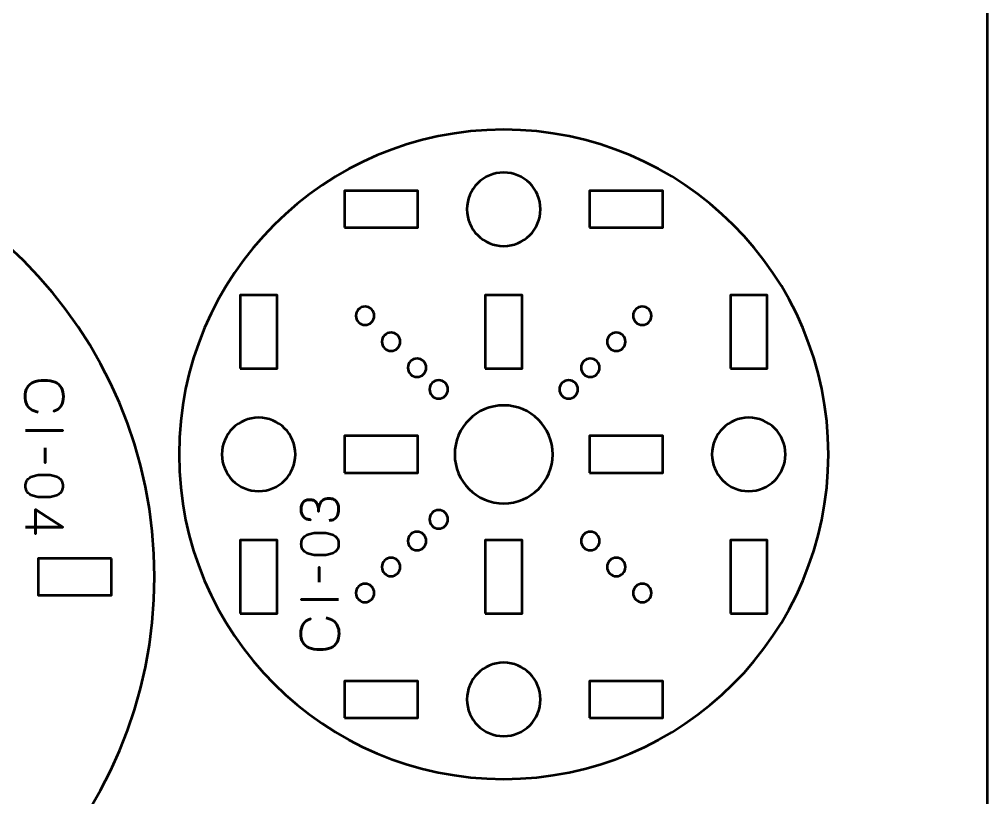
# Model space of a CAD drawing. Header units: centimetres. Extents: x -21 to 0, y -29.7 to 0.
# Drawn here: x -7.9 to 0, y -21.2 to -14.85 of the extents above; entities that cross this region are included whole.
import ezdxf

# ---------------------------------------------------------------- set-up
doc = ezdxf.new("R2010")
doc.units = ezdxf.units.CM
doc.header["$MEASUREMENT"] = 0
doc.layers.add('Layer 1', color=7, linetype='Continuous')

msp = doc.modelspace()

# ---------------------------------------------------------------- linework, layer by layer
at = {"layer": 'Layer 1', "color": 22, "lineweight": 53}
msp.add_open_spline([(-21.00003, -29.19995), (-21.00003, -29.19995), (-21.00003, -0.49992), (-21.00003, -0.49992), (-21.00003, -0.49992), (-21.00003, -0.22295), (-20.77694, 0.00004), (-20.49994, 0.00004), (-20.49994, 0.00004), (-20.49994, 0.00004), (-0.50008, 0.00004), (-0.50008, 0.00004), (-0.50008, 0.00004), (-0.22294, 0.00004), (0.00002, -0.22295), (0.00002, -0.49992), (0.00002, -0.49992), (0.00002, -0.49992), (0.00002, -29.19995), (0.00002, -29.19995), (0.00002, -29.19995), (0.00002, -29.47695), (-0.22294, -29.70004), (-0.50008, -29.70004), (-0.50008, -29.70004), (-0.50008, -29.70004), (-20.49994, -29.70004), (-20.49994, -29.70004), (-20.49994, -29.70004), (-20.77694, -29.70004), (-21.00003, -29.47695), (-21.00003, -29.19995)], degree=3, knots=[0, 0, 0, 0, 0.125, 0.125, 0.125, 0.125, 0.25, 0.25, 0.25, 0.25, 0.375, 0.375, 0.375, 0.375, 0.5, 0.5, 0.5, 0.5, 0.625, 0.625, 0.625, 0.625, 0.75, 0.75, 0.75, 0.75, 0.875, 0.875, 0.875, 0.875, 1, 1, 1, 1], dxfattribs=at)
at = {"layer": 'Layer 1', "color": 2, "lineweight": 53}
for points in [[(-6.79998, -19.40002), (-6.79998, -21.41549), (-8.43448, -23.04999), (-10.45, -23.04999), (-10.45, -23.04999), (-12.46547, -23.04999), (-14.09998, -21.41549), (-14.09998, -19.40002), (-14.09998, -19.40002), (-14.09998, -17.3845), (-12.46547, -15.74999), (-10.45, -15.74999), (-10.45, -15.74999), (-8.43448, -15.74999), (-6.79998, -17.3845), (-6.79998, -19.40002)], [(-6.59998, -18.39997), (-6.59998, -16.93668), (-5.41329, -15.74999), (-3.94996, -15.74999), (-3.94996, -15.74999), (-2.48668, -15.74999), (-1.29998, -16.93668), (-1.29998, -18.39997), (-1.29998, -18.39997), (-1.29998, -19.86329), (-2.48668, -21.04999), (-3.94996, -21.04999), (-3.94996, -21.04999), (-5.41329, -21.04999), (-6.59998, -19.86329), (-6.59998, -18.39997)]]:
    msp.add_open_spline(points, degree=3, knots=[0, 0, 0, 0, 0.25, 0.25, 0.25, 0.25, 0.5, 0.5, 0.5, 0.5, 0.75, 0.75, 0.75, 0.75, 1, 1, 1, 1], dxfattribs=at)
at = {"layer": 'Layer 1', "lineweight": 53}
for points in [[(-3.95004, -16.09999), (-3.78439, -16.09999), (-3.65005, -16.23423), (-3.65005, -16.4), (-3.65005, -16.4), (-3.65005, -16.56566), (-3.78439, -16.7), (-3.95004, -16.7), (-3.95004, -16.7), (-4.11567, -16.7), (-4.25005, -16.56566), (-4.25005, -16.4), (-4.25005, -16.4), (-4.25005, -16.23423), (-4.11567, -16.09999), (-3.95004, -16.09999)], [(-5.25007, -16.54993), (-5.25007, -16.54993), (-5.25007, -16.24992), (-5.25007, -16.24992), (-5.25007, -16.24992), (-5.25007, -16.24992), (-4.65006, -16.24992), (-4.65006, -16.24992), (-4.65006, -16.24992), (-4.65006, -16.24992), (-4.65006, -16.54993), (-4.65006, -16.54993), (-4.65006, -16.54993), (-4.65006, -16.54993), (-5.25007, -16.54993), (-5.25007, -16.54993)], [(-3.25, -16.54993), (-3.25, -16.54993), (-3.25, -16.24992), (-3.25, -16.24992), (-3.25, -16.24992), (-3.25, -16.24992), (-2.65, -16.24992), (-2.65, -16.24992), (-2.65, -16.24992), (-2.65, -16.24992), (-2.65, -16.54993), (-2.65, -16.54993), (-2.65, -16.54993), (-2.65, -16.54993), (-3.25, -16.54993), (-3.25, -16.54993)], [(-6.10005, -17.69991), (-6.10005, -17.69991), (-6.10005, -17.09991), (-6.10005, -17.09991), (-6.10005, -17.09991), (-6.10005, -17.09991), (-5.80005, -17.09991), (-5.80005, -17.09991), (-5.80005, -17.09991), (-5.80005, -17.09991), (-5.80005, -17.69991), (-5.80005, -17.69991), (-5.80005, -17.69991), (-5.80005, -17.69991), (-6.10005, -17.69991), (-6.10005, -17.69991)], [(-4.10012, -17.69991), (-4.10012, -17.69991), (-4.10012, -17.09991), (-4.10012, -17.09991), (-4.10012, -17.09991), (-4.10012, -17.09991), (-3.80012, -17.09991), (-3.80012, -17.09991), (-3.80012, -17.09991), (-3.80012, -17.09991), (-3.80012, -17.69991), (-3.80012, -17.69991), (-3.80012, -17.69991), (-3.80012, -17.69991), (-4.10012, -17.69991), (-4.10012, -17.69991)], [(-2.10002, -17.69991), (-2.10002, -17.69991), (-2.10002, -17.09991), (-2.10002, -17.09991), (-2.10002, -17.09991), (-2.10002, -17.09991), (-1.80001, -17.09991), (-1.80001, -17.09991), (-1.80001, -17.09991), (-1.80001, -17.09991), (-1.80001, -17.69991), (-1.80001, -17.69991), (-1.80001, -17.69991), (-1.80001, -17.69991), (-2.10002, -17.69991), (-2.10002, -17.69991)], [(-3.95004, -17.99995), (-3.72916, -17.99995), (-3.55004, -18.17907), (-3.55004, -18.39995), (-3.55004, -18.39995), (-3.55004, -18.62079), (-3.72916, -18.79997), (-3.95004, -18.79997), (-3.95004, -18.79997), (-4.17088, -18.79997), (-4.35006, -18.62079), (-4.35006, -18.39995), (-4.35006, -18.39995), (-4.35006, -18.17907), (-4.17088, -17.99995), (-3.95004, -17.99995)], [(-5.94998, -18.09996), (-5.78435, -18.09996), (-5.64997, -18.2343), (-5.64997, -18.39995), (-5.64997, -18.39995), (-5.64997, -18.56558), (-5.78435, -18.69996), (-5.94998, -18.69996), (-5.94998, -18.69996), (-6.11575, -18.69996), (-6.24998, -18.56558), (-6.24998, -18.39995), (-6.24998, -18.39995), (-6.24998, -18.2343), (-6.11575, -18.09996), (-5.94998, -18.09996)], [(-1.95009, -18.09996), (-1.78432, -18.09996), (-1.65008, -18.2343), (-1.65008, -18.39995), (-1.65008, -18.39995), (-1.65008, -18.56558), (-1.78432, -18.69996), (-1.95009, -18.69996), (-1.95009, -18.69996), (-2.11575, -18.69996), (-2.25009, -18.56558), (-2.25009, -18.39995), (-2.25009, -18.39995), (-2.25009, -18.2343), (-2.11575, -18.09996), (-1.95009, -18.09996)], [(-5.25007, -18.55003), (-5.25007, -18.55003), (-5.25007, -18.25003), (-5.25007, -18.25003), (-5.25007, -18.25003), (-5.25007, -18.25003), (-4.65006, -18.25003), (-4.65006, -18.25003), (-4.65006, -18.25003), (-4.65006, -18.25003), (-4.65006, -18.55003), (-4.65006, -18.55003), (-4.65006, -18.55003), (-4.65006, -18.55003), (-5.25007, -18.55003), (-5.25007, -18.55003)], [(-3.25, -18.55003), (-3.25, -18.55003), (-3.25, -18.25003), (-3.25, -18.25003), (-3.25, -18.25003), (-3.25, -18.25003), (-2.65, -18.25003), (-2.65, -18.25003), (-2.65, -18.25003), (-2.65, -18.25003), (-2.65, -18.55003), (-2.65, -18.55003), (-2.65, -18.55003), (-2.65, -18.55003), (-3.25, -18.55003), (-3.25, -18.55003)], [(-6.10005, -19.69998), (-6.10005, -19.69998), (-6.10005, -19.09997), (-6.10005, -19.09997), (-6.10005, -19.09997), (-6.10005, -19.09997), (-5.80005, -19.09997), (-5.80005, -19.09997), (-5.80005, -19.09997), (-5.80005, -19.09997), (-5.80005, -19.69998), (-5.80005, -19.69998), (-5.80005, -19.69998), (-5.80005, -19.69998), (-6.10005, -19.69998), (-6.10005, -19.69998)], [(-4.10012, -19.69998), (-4.10012, -19.69998), (-4.10012, -19.09997), (-4.10012, -19.09997), (-4.10012, -19.09997), (-4.10012, -19.09997), (-3.80012, -19.09997), (-3.80012, -19.09997), (-3.80012, -19.09997), (-3.80012, -19.09997), (-3.80012, -19.69998), (-3.80012, -19.69998), (-3.80012, -19.69998), (-3.80012, -19.69998), (-4.10012, -19.69998), (-4.10012, -19.69998)], [(-2.10002, -19.69998), (-2.10002, -19.69998), (-2.10002, -19.09997), (-2.10002, -19.09997), (-2.10002, -19.09997), (-2.10002, -19.09997), (-1.80001, -19.09997), (-1.80001, -19.09997), (-1.80001, -19.09997), (-1.80001, -19.09997), (-1.80001, -19.69998), (-1.80001, -19.69998), (-1.80001, -19.69998), (-1.80001, -19.69998), (-2.10002, -19.69998), (-2.10002, -19.69998)], [(-7.14993, -19.24995), (-7.14993, -19.24995), (-7.14993, -19.54995), (-7.14993, -19.54995), (-7.14993, -19.54995), (-7.14993, -19.54995), (-7.74993, -19.54995), (-7.74993, -19.54995), (-7.74993, -19.54995), (-7.74993, -19.54995), (-7.74993, -19.24995), (-7.74993, -19.24995), (-7.74993, -19.24995), (-7.74993, -19.24995), (-7.14993, -19.24995), (-7.14993, -19.24995)], [(-3.95004, -20.09988), (-3.78439, -20.09988), (-3.65005, -20.23426), (-3.65005, -20.39989), (-3.65005, -20.39989), (-3.65005, -20.56566), (-3.78439, -20.69989), (-3.95004, -20.69989), (-3.95004, -20.69989), (-4.11567, -20.69989), (-4.25005, -20.56566), (-4.25005, -20.39989), (-4.25005, -20.39989), (-4.25005, -20.23426), (-4.11567, -20.09988), (-3.95004, -20.09988)], [(-5.25007, -20.54996), (-5.25007, -20.54996), (-5.25007, -20.24996), (-5.25007, -20.24996), (-5.25007, -20.24996), (-5.25007, -20.24996), (-4.65006, -20.24996), (-4.65006, -20.24996), (-4.65006, -20.24996), (-4.65006, -20.24996), (-4.65006, -20.54996), (-4.65006, -20.54996), (-4.65006, -20.54996), (-4.65006, -20.54996), (-5.25007, -20.54996), (-5.25007, -20.54996)], [(-3.25, -20.54996), (-3.25, -20.54996), (-3.25, -20.24996), (-3.25, -20.24996), (-3.25, -20.24996), (-3.25, -20.24996), (-2.65, -20.24996), (-2.65, -20.24996), (-2.65, -20.24996), (-2.65, -20.24996), (-2.65, -20.54996), (-2.65, -20.54996), (-2.65, -20.54996), (-2.65, -20.54996), (-3.25, -20.54996), (-3.25, -20.54996)]]:
    msp.add_open_spline(points, degree=3, knots=[0, 0, 0, 0, 0.25, 0.25, 0.25, 0.25, 0.5, 0.5, 0.5, 0.5, 0.75, 0.75, 0.75, 0.75, 1, 1, 1, 1], dxfattribs=at)
at = {"layer": 'Layer 1', "color": 250, "lineweight": 53}
for points in [[(-5.02834, -17.21556), (-4.99906, -17.24484), (-4.99906, -17.29234), (-5.02834, -17.32162), (-5.02834, -17.32162), (-5.05762, -17.3509), (-5.10513, -17.3509), (-5.13441, -17.32162), (-5.13441, -17.32162), (-5.16369, -17.29234), (-5.16369, -17.24484), (-5.13441, -17.21556), (-5.13441, -17.21556), (-5.10513, -17.18628), (-5.05762, -17.18628), (-5.02834, -17.21556)], [(-2.7656, -17.32162), (-2.79488, -17.3509), (-2.84239, -17.3509), (-2.87167, -17.32162), (-2.87167, -17.32162), (-2.90095, -17.29234), (-2.90095, -17.24484), (-2.87167, -17.21556), (-2.87167, -17.21556), (-2.84239, -17.18628), (-2.79488, -17.18628), (-2.7656, -17.21556), (-2.7656, -17.21556), (-2.73632, -17.24484), (-2.73632, -17.29234), (-2.7656, -17.32162)], [(-4.81621, -17.42769), (-4.78693, -17.45697), (-4.78693, -17.50447), (-4.81621, -17.53375), (-4.81621, -17.53375), (-4.84549, -17.56303), (-4.893, -17.56303), (-4.92228, -17.53375), (-4.92228, -17.53375), (-4.95156, -17.50447), (-4.95156, -17.45697), (-4.92228, -17.42769), (-4.92228, -17.42769), (-4.893, -17.39841), (-4.84549, -17.39841), (-4.81621, -17.42769)], [(-2.97773, -17.53375), (-3.00701, -17.56303), (-3.05452, -17.56303), (-3.0838, -17.53375), (-3.0838, -17.53375), (-3.11308, -17.50447), (-3.11308, -17.45697), (-3.0838, -17.42769), (-3.0838, -17.42769), (-3.05452, -17.39841), (-3.00701, -17.39841), (-2.97773, -17.42769), (-2.97773, -17.42769), (-2.94845, -17.45697), (-2.94845, -17.50447), (-2.97773, -17.53375)], [(-4.60408, -17.63982), (-4.5748, -17.6691), (-4.5748, -17.71661), (-4.60408, -17.74589), (-4.60408, -17.74589), (-4.63336, -17.77517), (-4.68086, -17.77517), (-4.71014, -17.74589), (-4.71014, -17.74589), (-4.73942, -17.71661), (-4.73942, -17.6691), (-4.71014, -17.63982), (-4.71014, -17.63982), (-4.68086, -17.61054), (-4.63336, -17.61054), (-4.60408, -17.63982)], [(-4.60408, -17.63982), (-4.5748, -17.6691), (-4.5748, -17.71661), (-4.60408, -17.74589), (-4.60408, -17.74589), (-4.63336, -17.77517), (-4.68086, -17.77517), (-4.71014, -17.74589), (-4.71014, -17.74589), (-4.73942, -17.71661), (-4.73942, -17.6691), (-4.71014, -17.63982), (-4.71014, -17.63982), (-4.68086, -17.61054), (-4.63336, -17.61054), (-4.60408, -17.63982)], [(-3.18986, -17.74589), (-3.21914, -17.77517), (-3.26665, -17.77517), (-3.29593, -17.74589), (-3.29593, -17.74589), (-3.32521, -17.71661), (-3.32521, -17.6691), (-3.29593, -17.63982), (-3.29593, -17.63982), (-3.26665, -17.61054), (-3.21914, -17.61054), (-3.18986, -17.63982), (-3.18986, -17.63982), (-3.16058, -17.6691), (-3.16058, -17.71661), (-3.18986, -17.74589)], [(-3.18986, -17.74589), (-3.21914, -17.77517), (-3.26665, -17.77517), (-3.29593, -17.74589), (-3.29593, -17.74589), (-3.32521, -17.71661), (-3.32521, -17.6691), (-3.29593, -17.63982), (-3.29593, -17.63982), (-3.26665, -17.61054), (-3.21914, -17.61054), (-3.18986, -17.63982), (-3.18986, -17.63982), (-3.16058, -17.6691), (-3.16058, -17.71661), (-3.18986, -17.74589)], [(-4.4273, -17.8166), (-4.39802, -17.84588), (-4.39802, -17.89338), (-4.4273, -17.92266), (-4.4273, -17.92266), (-4.45658, -17.95194), (-4.50409, -17.95194), (-4.53337, -17.92266), (-4.53337, -17.92266), (-4.56265, -17.89338), (-4.56265, -17.84588), (-4.53337, -17.8166), (-4.53337, -17.8166), (-4.50409, -17.78732), (-4.45658, -17.78732), (-4.4273, -17.8166)], [(-3.36664, -17.92266), (-3.39592, -17.95194), (-3.44343, -17.95194), (-3.47271, -17.92266), (-3.47271, -17.92266), (-3.50199, -17.89338), (-3.50199, -17.84588), (-3.47271, -17.8166), (-3.47271, -17.8166), (-3.44343, -17.78732), (-3.39592, -17.78732), (-3.36664, -17.8166), (-3.36664, -17.8166), (-3.33736, -17.84588), (-3.33736, -17.89338), (-3.36664, -17.92266)], [(-4.53337, -18.87726), (-4.50409, -18.84798), (-4.45658, -18.84798), (-4.4273, -18.87726), (-4.4273, -18.87726), (-4.39802, -18.90654), (-4.39802, -18.95404), (-4.4273, -18.98332), (-4.4273, -18.98332), (-4.45658, -19.0126), (-4.50409, -19.0126), (-4.53337, -18.98332), (-4.53337, -18.98332), (-4.56265, -18.95404), (-4.56265, -18.90654), (-4.53337, -18.87726)], [(-4.71014, -19.05403), (-4.68086, -19.02475), (-4.63336, -19.02475), (-4.60408, -19.05403), (-4.60408, -19.05403), (-4.5748, -19.08331), (-4.5748, -19.13082), (-4.60408, -19.1601), (-4.60408, -19.1601), (-4.63336, -19.18938), (-4.68086, -19.18938), (-4.71014, -19.1601), (-4.71014, -19.1601), (-4.73942, -19.13082), (-4.73942, -19.08331), (-4.71014, -19.05403)], [(-4.71014, -19.05403), (-4.68086, -19.02475), (-4.63336, -19.02475), (-4.60408, -19.05403), (-4.60408, -19.05403), (-4.5748, -19.08331), (-4.5748, -19.13082), (-4.60408, -19.1601), (-4.60408, -19.1601), (-4.63336, -19.18938), (-4.68086, -19.18938), (-4.71014, -19.1601), (-4.71014, -19.1601), (-4.73942, -19.13082), (-4.73942, -19.08331), (-4.71014, -19.05403)], [(-3.29593, -19.1601), (-3.32521, -19.13082), (-3.32521, -19.08331), (-3.29593, -19.05403), (-3.29593, -19.05403), (-3.26665, -19.02475), (-3.21914, -19.02475), (-3.18986, -19.05403), (-3.18986, -19.05403), (-3.16058, -19.08331), (-3.16058, -19.13082), (-3.18986, -19.1601), (-3.18986, -19.1601), (-3.21914, -19.18938), (-3.26665, -19.18938), (-3.29593, -19.1601)], [(-3.29593, -19.1601), (-3.32521, -19.13082), (-3.32521, -19.08331), (-3.29593, -19.05403), (-3.29593, -19.05403), (-3.26665, -19.02475), (-3.21914, -19.02475), (-3.18986, -19.05403), (-3.18986, -19.05403), (-3.16058, -19.08331), (-3.16058, -19.13082), (-3.18986, -19.1601), (-3.18986, -19.1601), (-3.21914, -19.18938), (-3.26665, -19.18938), (-3.29593, -19.1601)], [(-4.92228, -19.26617), (-4.893, -19.23689), (-4.84549, -19.23689), (-4.81621, -19.26617), (-4.81621, -19.26617), (-4.78693, -19.29545), (-4.78693, -19.34295), (-4.81621, -19.37223), (-4.81621, -19.37223), (-4.84549, -19.40151), (-4.893, -19.40151), (-4.92228, -19.37223), (-4.92228, -19.37223), (-4.95156, -19.34295), (-4.95156, -19.29545), (-4.92228, -19.26617)], [(-3.0838, -19.37223), (-3.11308, -19.34295), (-3.11308, -19.29545), (-3.0838, -19.26617), (-3.0838, -19.26617), (-3.05452, -19.23689), (-3.00701, -19.23689), (-2.97773, -19.26617), (-2.97773, -19.26617), (-2.94845, -19.29545), (-2.94845, -19.34295), (-2.97773, -19.37223), (-2.97773, -19.37223), (-3.00701, -19.40151), (-3.05452, -19.40151), (-3.0838, -19.37223)], [(-5.13441, -19.4783), (-5.10513, -19.44902), (-5.05762, -19.44902), (-5.02834, -19.4783), (-5.02834, -19.4783), (-4.99906, -19.50758), (-4.99906, -19.55508), (-5.02834, -19.58436), (-5.02834, -19.58436), (-5.05762, -19.61364), (-5.10513, -19.61364), (-5.13441, -19.58436), (-5.13441, -19.58436), (-5.16369, -19.55508), (-5.16369, -19.50758), (-5.13441, -19.4783)], [(-2.87167, -19.58436), (-2.90095, -19.55508), (-2.90095, -19.50758), (-2.87167, -19.4783), (-2.87167, -19.4783), (-2.84239, -19.44902), (-2.79488, -19.44902), (-2.7656, -19.4783), (-2.7656, -19.4783), (-2.73632, -19.50758), (-2.73632, -19.55508), (-2.7656, -19.58436), (-2.7656, -19.58436), (-2.79488, -19.61364), (-2.84239, -19.61364), (-2.87167, -19.58436)]]:
    msp.add_open_spline(points, degree=3, knots=[0, 0, 0, 0, 0.25, 0.25, 0.25, 0.25, 0.5, 0.5, 0.5, 0.5, 0.75, 0.75, 0.75, 0.75, 1, 1, 1, 1], dxfattribs=at)
at = {"layer": 'Layer 1', "color": 30, "lineweight": 53}
for points, knots in [([(-7.75031, -18.05498), (-7.77451, -18.05046), (-7.79448, -18.04256), (-7.81014, -18.03148), (-7.81014, -18.03148), (-7.82574, -18.02034), (-7.83731, -18.00608), (-7.84486, -17.98873), (-7.84486, -17.98873), (-7.85241, -17.97144), (-7.85622, -17.95112), (-7.85615, -17.92798), (-7.85615, -17.92798), (-7.85622, -17.89983), (-7.85078, -17.87591), (-7.83971, -17.85629), (-7.83971, -17.85629), (-7.8287, -17.83668), (-7.8117, -17.82172), (-7.78863, -17.81142), (-7.78863, -17.81142), (-7.76555, -17.80112), (-7.73599, -17.79597), (-7.69994, -17.7959), (-7.69994, -17.7959), (-7.66403, -17.79597), (-7.63453, -17.80112), (-7.61146, -17.81142), (-7.61146, -17.81142), (-7.58839, -17.82172), (-7.57132, -17.83668), (-7.56024, -17.85629), (-7.56024, -17.85629), (-7.54916, -17.87591), (-7.54366, -17.89983), (-7.54373, -17.92798), (-7.54373, -17.92798), (-7.54366, -17.95811), (-7.55008, -17.98336), (-7.56299, -18.00361), (-7.56299, -18.00361), (-7.5759, -18.02393), (-7.59587, -18.03882), (-7.62289, -18.0482), (-7.62289, -18.0482), (-7.59587, -18.03882), (-7.5759, -18.02393), (-7.56299, -18.00361), (-7.56299, -18.00361), (-7.55008, -17.98336), (-7.54366, -17.95811), (-7.54373, -17.92798), (-7.54373, -17.92798), (-7.54366, -17.89983), (-7.54916, -17.87591), (-7.56024, -17.85629), (-7.56024, -17.85629), (-7.57132, -17.83668), (-7.58839, -17.82172), (-7.61146, -17.81142), (-7.61146, -17.81142), (-7.63453, -17.80112), (-7.66403, -17.79597), (-7.69994, -17.7959), (-7.69994, -17.7959), (-7.73599, -17.79597), (-7.76555, -17.80112), (-7.78863, -17.81142), (-7.78863, -17.81142), (-7.8117, -17.82172), (-7.8287, -17.83668), (-7.83971, -17.85629), (-7.83971, -17.85629), (-7.85078, -17.87591), (-7.85622, -17.89983), (-7.85615, -17.92798), (-7.85615, -17.92798), (-7.85622, -17.95112), (-7.85241, -17.97144), (-7.84486, -17.98873), (-7.84486, -17.98873), (-7.83731, -18.00608), (-7.82574, -18.02034), (-7.81014, -18.03148), (-7.81014, -18.03148), (-7.79448, -18.04256), (-7.77451, -18.05046), (-7.75031, -18.05498)], [0, 0, 0, 0, 0.0454545, 0.0454545, 0.0454545, 0.0454545, 0.0909091, 0.0909091, 0.0909091, 0.0909091, 0.1363636, 0.1363636, 0.1363636, 0.1363636, 0.1818182, 0.1818182, 0.1818182, 0.1818182, 0.2272727, 0.2272727, 0.2272727, 0.2272727, 0.2727273, 0.2727273, 0.2727273, 0.2727273, 0.3181818, 0.3181818, 0.3181818, 0.3181818, 0.3636364, 0.3636364, 0.3636364, 0.3636364, 0.4090909, 0.4090909, 0.4090909, 0.4090909, 0.4545455, 0.4545455, 0.4545455, 0.4545455, 0.5, 0.5, 0.5, 0.5, 0.5454545, 0.5454545, 0.5454545, 0.5454545, 0.5909091, 0.5909091, 0.5909091, 0.5909091, 0.6363636, 0.6363636, 0.6363636, 0.6363636, 0.6818182, 0.6818182, 0.6818182, 0.6818182, 0.7272727, 0.7272727, 0.7272727, 0.7272727, 0.7727273, 0.7727273, 0.7727273, 0.7727273, 0.8181818, 0.8181818, 0.8181818, 0.8181818, 0.8636364, 0.8636364, 0.8636364, 0.8636364, 0.9090909, 0.9090909, 0.9090909, 0.9090909, 0.9545455, 0.9545455, 0.9545455, 0.9545455, 1, 1, 1, 1]), ([(-7.85276, -18.20484), (-7.85276, -18.20484), (-7.54754, -18.20484), (-7.54754, -18.20484), (-7.54754, -18.20484), (-7.54754, -18.20484), (-7.85276, -18.20484), (-7.85276, -18.20484)], [0, 0, 0, 0, 0.5, 0.5, 0.5, 0.5, 1, 1, 1, 1]), ([(-7.69316, -18.34581), (-7.69316, -18.34581), (-7.69316, -18.469), (-7.69316, -18.469), (-7.69316, -18.469), (-7.69316, -18.469), (-7.69316, -18.34581), (-7.69316, -18.34581)], [0, 0, 0, 0, 0.5, 0.5, 0.5, 0.5, 1, 1, 1, 1]), ([(-7.85276, -18.65823), (-7.85269, -18.67304), (-7.85008, -18.68581), (-7.845, -18.69647), (-7.845, -18.69647), (-7.83992, -18.70705), (-7.83265, -18.71587), (-7.82341, -18.72292), (-7.82341, -18.72292), (-7.8141, -18.72991), (-7.80309, -18.73541), (-7.79039, -18.7395), (-7.79039, -18.7395), (-7.77769, -18.74353), (-7.76379, -18.74642), (-7.74855, -18.74804), (-7.74855, -18.74804), (-7.73331, -18.74974), (-7.71729, -18.75058), (-7.70036, -18.75051), (-7.70036, -18.75051), (-7.6835, -18.75058), (-7.66748, -18.74974), (-7.65231, -18.74804), (-7.65231, -18.74804), (-7.63714, -18.74642), (-7.62317, -18.74353), (-7.61047, -18.7395), (-7.61047, -18.7395), (-7.59784, -18.73541), (-7.58684, -18.72991), (-7.57745, -18.72292), (-7.57745, -18.72292), (-7.56814, -18.71587), (-7.56087, -18.70705), (-7.55579, -18.69647), (-7.55579, -18.69647), (-7.55064, -18.68581), (-7.54803, -18.67304), (-7.54796, -18.65823), (-7.54796, -18.65823), (-7.54803, -18.64341), (-7.55064, -18.63064), (-7.55579, -18.61998), (-7.55579, -18.61998), (-7.56087, -18.6094), (-7.56814, -18.60058), (-7.57745, -18.59353), (-7.57745, -18.59353), (-7.58684, -18.58654), (-7.59784, -18.58104), (-7.61047, -18.57695), (-7.61047, -18.57695), (-7.62317, -18.57292), (-7.63714, -18.57003), (-7.65231, -18.56841), (-7.65231, -18.56841), (-7.66748, -18.56672), (-7.6835, -18.56587), (-7.70036, -18.56594), (-7.70036, -18.56594), (-7.71729, -18.56587), (-7.73331, -18.56672), (-7.74855, -18.56841), (-7.74855, -18.56841), (-7.76379, -18.57003), (-7.77769, -18.57292), (-7.79039, -18.57695), (-7.79039, -18.57695), (-7.80309, -18.58104), (-7.8141, -18.58654), (-7.82341, -18.59353), (-7.82341, -18.59353), (-7.83265, -18.60058), (-7.83992, -18.6094), (-7.845, -18.61998), (-7.845, -18.61998), (-7.85008, -18.63064), (-7.85269, -18.64341), (-7.85276, -18.65823)], [0, 0, 0, 0, 0.05, 0.05, 0.05, 0.05, 0.1, 0.1, 0.1, 0.1, 0.15, 0.15, 0.15, 0.15, 0.2, 0.2, 0.2, 0.2, 0.25, 0.25, 0.25, 0.25, 0.3, 0.3, 0.3, 0.3, 0.35, 0.35, 0.35, 0.35, 0.4, 0.4, 0.4, 0.4, 0.45, 0.45, 0.45, 0.45, 0.5, 0.5, 0.5, 0.5, 0.55, 0.55, 0.55, 0.55, 0.6, 0.6, 0.6, 0.6, 0.65, 0.65, 0.65, 0.65, 0.7, 0.7, 0.7, 0.7, 0.75, 0.75, 0.75, 0.75, 0.8, 0.8, 0.8, 0.8, 0.85, 0.85, 0.85, 0.85, 0.9, 0.9, 0.9, 0.9, 0.95, 0.95, 0.95, 0.95, 1, 1, 1, 1]), ([(-7.85276, -18.65823), (-7.85269, -18.67304), (-7.85008, -18.68581), (-7.845, -18.69647), (-7.845, -18.69647), (-7.83992, -18.70705), (-7.83265, -18.71587), (-7.82341, -18.72292), (-7.82341, -18.72292), (-7.8141, -18.72991), (-7.80309, -18.73541), (-7.79039, -18.7395), (-7.79039, -18.7395), (-7.77769, -18.74353), (-7.76379, -18.74642), (-7.74855, -18.74804), (-7.74855, -18.74804), (-7.73331, -18.74974), (-7.71729, -18.75058), (-7.70036, -18.75051), (-7.70036, -18.75051), (-7.6835, -18.75058), (-7.66748, -18.74974), (-7.65231, -18.74804), (-7.65231, -18.74804), (-7.63714, -18.74642), (-7.62317, -18.74353), (-7.61047, -18.7395), (-7.61047, -18.7395), (-7.59784, -18.73541), (-7.58684, -18.72991), (-7.57745, -18.72292), (-7.57745, -18.72292), (-7.56814, -18.71587), (-7.56087, -18.70705), (-7.55579, -18.69647), (-7.55579, -18.69647), (-7.55064, -18.68581), (-7.54803, -18.67304), (-7.54796, -18.65823), (-7.54796, -18.65823), (-7.54803, -18.64341), (-7.55064, -18.63064), (-7.55579, -18.61998), (-7.55579, -18.61998), (-7.56087, -18.6094), (-7.56814, -18.60058), (-7.57745, -18.59353), (-7.57745, -18.59353), (-7.58684, -18.58654), (-7.59784, -18.58104), (-7.61047, -18.57695), (-7.61047, -18.57695), (-7.62317, -18.57292), (-7.63714, -18.57003), (-7.65231, -18.56841), (-7.65231, -18.56841), (-7.66748, -18.56672), (-7.6835, -18.56587), (-7.70036, -18.56594), (-7.70036, -18.56594), (-7.71729, -18.56587), (-7.73331, -18.56672), (-7.74855, -18.56841), (-7.74855, -18.56841), (-7.76379, -18.57003), (-7.77769, -18.57292), (-7.79039, -18.57695), (-7.79039, -18.57695), (-7.80309, -18.58104), (-7.8141, -18.58654), (-7.82341, -18.59353), (-7.82341, -18.59353), (-7.83265, -18.60058), (-7.83992, -18.6094), (-7.845, -18.61998), (-7.845, -18.61998), (-7.85008, -18.63064), (-7.85269, -18.64341), (-7.85276, -18.65823)], [0, 0, 0, 0, 0.05, 0.05, 0.05, 0.05, 0.1, 0.1, 0.1, 0.1, 0.15, 0.15, 0.15, 0.15, 0.2, 0.2, 0.2, 0.2, 0.25, 0.25, 0.25, 0.25, 0.3, 0.3, 0.3, 0.3, 0.35, 0.35, 0.35, 0.35, 0.4, 0.4, 0.4, 0.4, 0.45, 0.45, 0.45, 0.45, 0.5, 0.5, 0.5, 0.5, 0.55, 0.55, 0.55, 0.55, 0.6, 0.6, 0.6, 0.6, 0.65, 0.65, 0.65, 0.65, 0.7, 0.7, 0.7, 0.7, 0.75, 0.75, 0.75, 0.75, 0.8, 0.8, 0.8, 0.8, 0.85, 0.85, 0.85, 0.85, 0.9, 0.9, 0.9, 0.9, 0.95, 0.95, 0.95, 0.95, 1, 1, 1, 1]), ([(-5.37382, -18.93898), (-5.35858, -18.93891), (-5.34532, -18.93538), (-5.33382, -18.9284), (-5.33382, -18.9284), (-5.32239, -18.92141), (-5.31343, -18.91146), (-5.30701, -18.89848), (-5.30701, -18.89848), (-5.30059, -18.8855), (-5.29734, -18.86991), (-5.2972, -18.85177), (-5.2972, -18.85177), (-5.2972, -18.83816), (-5.29861, -18.82581), (-5.30157, -18.81459), (-5.30157, -18.81459), (-5.30454, -18.80344), (-5.30912, -18.79385), (-5.3154, -18.78573), (-5.3154, -18.78573), (-5.32168, -18.77762), (-5.3298, -18.77141), (-5.33967, -18.76697), (-5.33967, -18.76697), (-5.34962, -18.76259), (-5.36155, -18.76041), (-5.37552, -18.76034), (-5.37552, -18.76034), (-5.39414, -18.76026), (-5.40988, -18.76407), (-5.42265, -18.77162), (-5.42265, -18.77162), (-5.43542, -18.77917), (-5.44501, -18.79089), (-5.45157, -18.80662), (-5.45157, -18.80662), (-5.45814, -18.82235), (-5.46145, -18.84253), (-5.46145, -18.86701), (-5.46145, -18.86701), (-5.46138, -18.84874), (-5.46307, -18.83343), (-5.46653, -18.82094), (-5.46653, -18.82094), (-5.46999, -18.80852), (-5.47486, -18.79858), (-5.48121, -18.7911), (-5.48121, -18.7911), (-5.48749, -18.78362), (-5.49497, -18.77819), (-5.50357, -18.77494), (-5.50357, -18.77494), (-5.51211, -18.77162), (-5.52149, -18.77), (-5.53172, -18.77007), (-5.53172, -18.77007), (-5.54196, -18.77), (-5.55141, -18.77141), (-5.56016, -18.77423), (-5.56016, -18.77423), (-5.56891, -18.77699), (-5.5766, -18.7815), (-5.58316, -18.78764), (-5.58316, -18.78764), (-5.58972, -18.79378), (-5.59487, -18.80189), (-5.59854, -18.81184), (-5.59854, -18.81184), (-5.60221, -18.82186), (-5.60404, -18.83407), (-5.60411, -18.84839), (-5.60411, -18.84839), (-5.60404, -18.86264), (-5.60193, -18.87513), (-5.59783, -18.88571), (-5.59783, -18.88571), (-5.59374, -18.89637), (-5.58817, -18.90511), (-5.58104, -18.91217), (-5.58104, -18.91217), (-5.57392, -18.91915), (-5.5658, -18.92438), (-5.55663, -18.92783), (-5.55663, -18.92783), (-5.54746, -18.93136), (-5.53772, -18.93305), (-5.52749, -18.93305), (-5.52749, -18.93305), (-5.53772, -18.93305), (-5.54746, -18.93136), (-5.55663, -18.92783), (-5.55663, -18.92783), (-5.5658, -18.92438), (-5.57392, -18.91915), (-5.58104, -18.91217), (-5.58104, -18.91217), (-5.58817, -18.90511), (-5.59374, -18.89637), (-5.59783, -18.88571), (-5.59783, -18.88571), (-5.60193, -18.87513), (-5.60404, -18.86264), (-5.60411, -18.84839), (-5.60411, -18.84839), (-5.60404, -18.83407), (-5.60221, -18.82186), (-5.59854, -18.81184), (-5.59854, -18.81184), (-5.59487, -18.80189), (-5.58972, -18.79378), (-5.58316, -18.78764), (-5.58316, -18.78764), (-5.5766, -18.7815), (-5.56891, -18.77699), (-5.56016, -18.77423), (-5.56016, -18.77423), (-5.55141, -18.77141), (-5.54196, -18.77), (-5.53172, -18.77007), (-5.53172, -18.77007), (-5.52149, -18.77), (-5.51211, -18.77162), (-5.50357, -18.77494), (-5.50357, -18.77494), (-5.49497, -18.77819), (-5.48749, -18.78362), (-5.48121, -18.7911), (-5.48121, -18.7911), (-5.47486, -18.79858), (-5.46999, -18.80852), (-5.46653, -18.82094), (-5.46653, -18.82094), (-5.46307, -18.83343), (-5.46138, -18.84874), (-5.46145, -18.86701), (-5.46145, -18.86701), (-5.46145, -18.84253), (-5.45814, -18.82235), (-5.45157, -18.80662), (-5.45157, -18.80662), (-5.44501, -18.79089), (-5.43542, -18.77917), (-5.42265, -18.77162), (-5.42265, -18.77162), (-5.40988, -18.76407), (-5.39414, -18.76026), (-5.37552, -18.76034), (-5.37552, -18.76034), (-5.36155, -18.76041), (-5.34962, -18.76259), (-5.33967, -18.76697), (-5.33967, -18.76697), (-5.3298, -18.77141), (-5.32168, -18.77762), (-5.3154, -18.78573), (-5.3154, -18.78573), (-5.30912, -18.79385), (-5.30454, -18.80344), (-5.30157, -18.81459), (-5.30157, -18.81459), (-5.29861, -18.82581), (-5.2972, -18.83816), (-5.2972, -18.85177), (-5.2972, -18.85177), (-5.29734, -18.86991), (-5.30059, -18.8855), (-5.30701, -18.89848), (-5.30701, -18.89848), (-5.31343, -18.91146), (-5.32239, -18.92141), (-5.33382, -18.9284), (-5.33382, -18.9284), (-5.34532, -18.93538), (-5.35858, -18.93891), (-5.37382, -18.93898)], [0, 0, 0, 0, 0.0227273, 0.0227273, 0.0227273, 0.0227273, 0.0454545, 0.0454545, 0.0454545, 0.0454545, 0.0681818, 0.0681818, 0.0681818, 0.0681818, 0.0909091, 0.0909091, 0.0909091, 0.0909091, 0.1136364, 0.1136364, 0.1136364, 0.1136364, 0.1363636, 0.1363636, 0.1363636, 0.1363636, 0.1590909, 0.1590909, 0.1590909, 0.1590909, 0.1818182, 0.1818182, 0.1818182, 0.1818182, 0.2045455, 0.2045455, 0.2045455, 0.2045455, 0.2272727, 0.2272727, 0.2272727, 0.2272727, 0.25, 0.25, 0.25, 0.25, 0.2727273, 0.2727273, 0.2727273, 0.2727273, 0.2954545, 0.2954545, 0.2954545, 0.2954545, 0.3181818, 0.3181818, 0.3181818, 0.3181818, 0.3409091, 0.3409091, 0.3409091, 0.3409091, 0.3636364, 0.3636364, 0.3636364, 0.3636364, 0.3863636, 0.3863636, 0.3863636, 0.3863636, 0.4090909, 0.4090909, 0.4090909, 0.4090909, 0.4318182, 0.4318182, 0.4318182, 0.4318182, 0.4545455, 0.4545455, 0.4545455, 0.4545455, 0.4772727, 0.4772727, 0.4772727, 0.4772727, 0.5, 0.5, 0.5, 0.5, 0.5227273, 0.5227273, 0.5227273, 0.5227273, 0.5454545, 0.5454545, 0.5454545, 0.5454545, 0.5681818, 0.5681818, 0.5681818, 0.5681818, 0.5909091, 0.5909091, 0.5909091, 0.5909091, 0.6136364, 0.6136364, 0.6136364, 0.6136364, 0.6363636, 0.6363636, 0.6363636, 0.6363636, 0.6590909, 0.6590909, 0.6590909, 0.6590909, 0.6818182, 0.6818182, 0.6818182, 0.6818182, 0.7045455, 0.7045455, 0.7045455, 0.7045455, 0.7272727, 0.7272727, 0.7272727, 0.7272727, 0.75, 0.75, 0.75, 0.75, 0.7727273, 0.7727273, 0.7727273, 0.7727273, 0.7954545, 0.7954545, 0.7954545, 0.7954545, 0.8181818, 0.8181818, 0.8181818, 0.8181818, 0.8409091, 0.8409091, 0.8409091, 0.8409091, 0.8636364, 0.8636364, 0.8636364, 0.8636364, 0.8863636, 0.8863636, 0.8863636, 0.8863636, 0.9090909, 0.9090909, 0.9090909, 0.9090909, 0.9318182, 0.9318182, 0.9318182, 0.9318182, 0.9545455, 0.9545455, 0.9545455, 0.9545455, 0.9772727, 0.9772727, 0.9772727, 0.9772727, 1, 1, 1, 1]), ([(-7.85276, -18.99477), (-7.85276, -18.99477), (-7.54754, -18.99477), (-7.54754, -18.99477), (-7.54754, -18.99477), (-7.54754, -18.99477), (-7.77148, -18.85084), (-7.77148, -18.85084), (-7.77148, -18.85084), (-7.77148, -18.85084), (-7.77148, -19.04896), (-7.77148, -19.04896), (-7.77148, -19.04896), (-7.77148, -19.04896), (-7.77148, -18.85084), (-7.77148, -18.85084), (-7.77148, -18.85084), (-7.77148, -18.85084), (-7.54754, -18.99477), (-7.54754, -18.99477), (-7.54754, -18.99477), (-7.54754, -18.99477), (-7.85276, -18.99477), (-7.85276, -18.99477)], [0, 0, 0, 0, 0.1666667, 0.1666667, 0.1666667, 0.1666667, 0.3333333, 0.3333333, 0.3333333, 0.3333333, 0.5, 0.5, 0.5, 0.5, 0.6666667, 0.6666667, 0.6666667, 0.6666667, 0.8333333, 0.8333333, 0.8333333, 0.8333333, 1, 1, 1, 1]), ([(-5.2972, -19.13159), (-5.29727, -19.11678), (-5.29988, -19.10401), (-5.30496, -19.09335), (-5.30496, -19.09335), (-5.31004, -19.08277), (-5.31731, -19.07395), (-5.32655, -19.0669), (-5.32655, -19.0669), (-5.33586, -19.05991), (-5.34687, -19.05441), (-5.35957, -19.05032), (-5.35957, -19.05032), (-5.37227, -19.04629), (-5.38617, -19.0434), (-5.40141, -19.04178), (-5.40141, -19.04178), (-5.41665, -19.04008), (-5.43267, -19.03924), (-5.4496, -19.03931), (-5.4496, -19.03931), (-5.46646, -19.03924), (-5.48248, -19.04008), (-5.49765, -19.04178), (-5.49765, -19.04178), (-5.51282, -19.0434), (-5.52679, -19.04629), (-5.53949, -19.05032), (-5.53949, -19.05032), (-5.55212, -19.05441), (-5.56312, -19.05991), (-5.57251, -19.0669), (-5.57251, -19.0669), (-5.58182, -19.07395), (-5.58909, -19.08277), (-5.59417, -19.09335), (-5.59417, -19.09335), (-5.59932, -19.10401), (-5.60193, -19.11678), (-5.602, -19.13159), (-5.602, -19.13159), (-5.60193, -19.14641), (-5.59932, -19.15918), (-5.59417, -19.16984), (-5.59417, -19.16984), (-5.58909, -19.18042), (-5.58182, -19.18924), (-5.57251, -19.19629), (-5.57251, -19.19629), (-5.56312, -19.20328), (-5.55212, -19.20878), (-5.53949, -19.21287), (-5.53949, -19.21287), (-5.52679, -19.2169), (-5.51282, -19.21979), (-5.49765, -19.22141), (-5.49765, -19.22141), (-5.48248, -19.2231), (-5.46646, -19.22395), (-5.4496, -19.22388), (-5.4496, -19.22388), (-5.43267, -19.22395), (-5.41665, -19.2231), (-5.40141, -19.22141), (-5.40141, -19.22141), (-5.38617, -19.21979), (-5.37227, -19.2169), (-5.35957, -19.21287), (-5.35957, -19.21287), (-5.34687, -19.20878), (-5.33586, -19.20328), (-5.32655, -19.19629), (-5.32655, -19.19629), (-5.31731, -19.18924), (-5.31004, -19.18042), (-5.30496, -19.16984), (-5.30496, -19.16984), (-5.29988, -19.15918), (-5.29727, -19.14641), (-5.2972, -19.13159)], [0, 0, 0, 0, 0.05, 0.05, 0.05, 0.05, 0.1, 0.1, 0.1, 0.1, 0.15, 0.15, 0.15, 0.15, 0.2, 0.2, 0.2, 0.2, 0.25, 0.25, 0.25, 0.25, 0.3, 0.3, 0.3, 0.3, 0.35, 0.35, 0.35, 0.35, 0.4, 0.4, 0.4, 0.4, 0.45, 0.45, 0.45, 0.45, 0.5, 0.5, 0.5, 0.5, 0.55, 0.55, 0.55, 0.55, 0.6, 0.6, 0.6, 0.6, 0.65, 0.65, 0.65, 0.65, 0.7, 0.7, 0.7, 0.7, 0.75, 0.75, 0.75, 0.75, 0.8, 0.8, 0.8, 0.8, 0.85, 0.85, 0.85, 0.85, 0.9, 0.9, 0.9, 0.9, 0.95, 0.95, 0.95, 0.95, 1, 1, 1, 1]), ([(-5.2972, -19.13159), (-5.29727, -19.11678), (-5.29988, -19.10401), (-5.30496, -19.09335), (-5.30496, -19.09335), (-5.31004, -19.08277), (-5.31731, -19.07395), (-5.32655, -19.0669), (-5.32655, -19.0669), (-5.33586, -19.05991), (-5.34687, -19.05441), (-5.35957, -19.05032), (-5.35957, -19.05032), (-5.37227, -19.04629), (-5.38617, -19.0434), (-5.40141, -19.04178), (-5.40141, -19.04178), (-5.41665, -19.04008), (-5.43267, -19.03924), (-5.4496, -19.03931), (-5.4496, -19.03931), (-5.46646, -19.03924), (-5.48248, -19.04008), (-5.49765, -19.04178), (-5.49765, -19.04178), (-5.51282, -19.0434), (-5.52679, -19.04629), (-5.53949, -19.05032), (-5.53949, -19.05032), (-5.55212, -19.05441), (-5.56312, -19.05991), (-5.57251, -19.0669), (-5.57251, -19.0669), (-5.58182, -19.07395), (-5.58909, -19.08277), (-5.59417, -19.09335), (-5.59417, -19.09335), (-5.59932, -19.10401), (-5.60193, -19.11678), (-5.602, -19.13159), (-5.602, -19.13159), (-5.60193, -19.14641), (-5.59932, -19.15918), (-5.59417, -19.16984), (-5.59417, -19.16984), (-5.58909, -19.18042), (-5.58182, -19.18924), (-5.57251, -19.19629), (-5.57251, -19.19629), (-5.56312, -19.20328), (-5.55212, -19.20878), (-5.53949, -19.21287), (-5.53949, -19.21287), (-5.52679, -19.2169), (-5.51282, -19.21979), (-5.49765, -19.22141), (-5.49765, -19.22141), (-5.48248, -19.2231), (-5.46646, -19.22395), (-5.4496, -19.22388), (-5.4496, -19.22388), (-5.43267, -19.22395), (-5.41665, -19.2231), (-5.40141, -19.22141), (-5.40141, -19.22141), (-5.38617, -19.21979), (-5.37227, -19.2169), (-5.35957, -19.21287), (-5.35957, -19.21287), (-5.34687, -19.20878), (-5.33586, -19.20328), (-5.32655, -19.19629), (-5.32655, -19.19629), (-5.31731, -19.18924), (-5.31004, -19.18042), (-5.30496, -19.16984), (-5.30496, -19.16984), (-5.29988, -19.15918), (-5.29727, -19.14641), (-5.2972, -19.13159)], [0, 0, 0, 0, 0.05, 0.05, 0.05, 0.05, 0.1, 0.1, 0.1, 0.1, 0.15, 0.15, 0.15, 0.15, 0.2, 0.2, 0.2, 0.2, 0.25, 0.25, 0.25, 0.25, 0.3, 0.3, 0.3, 0.3, 0.35, 0.35, 0.35, 0.35, 0.4, 0.4, 0.4, 0.4, 0.45, 0.45, 0.45, 0.45, 0.5, 0.5, 0.5, 0.5, 0.55, 0.55, 0.55, 0.55, 0.6, 0.6, 0.6, 0.6, 0.65, 0.65, 0.65, 0.65, 0.7, 0.7, 0.7, 0.7, 0.75, 0.75, 0.75, 0.75, 0.8, 0.8, 0.8, 0.8, 0.85, 0.85, 0.85, 0.85, 0.9, 0.9, 0.9, 0.9, 0.95, 0.95, 0.95, 0.95, 1, 1, 1, 1]), ([(-5.4568, -19.44401), (-5.4568, -19.44401), (-5.4568, -19.32082), (-5.4568, -19.32082), (-5.4568, -19.32082), (-5.4568, -19.32082), (-5.4568, -19.44401), (-5.4568, -19.44401)], [0, 0, 0, 0, 0.5, 0.5, 0.5, 0.5, 1, 1, 1, 1]), ([(-5.2972, -19.58498), (-5.2972, -19.58498), (-5.60242, -19.58498), (-5.60242, -19.58498), (-5.60242, -19.58498), (-5.60242, -19.58498), (-5.2972, -19.58498), (-5.2972, -19.58498)], [0, 0, 0, 0, 0.5, 0.5, 0.5, 0.5, 1, 1, 1, 1]), ([(-5.39965, -19.73484), (-5.37545, -19.73936), (-5.35548, -19.74726), (-5.33982, -19.75834), (-5.33982, -19.75834), (-5.32422, -19.76948), (-5.31265, -19.78374), (-5.3051, -19.80109), (-5.3051, -19.80109), (-5.29755, -19.81838), (-5.29374, -19.8387), (-5.29381, -19.86184), (-5.29381, -19.86184), (-5.29374, -19.88999), (-5.29918, -19.91391), (-5.31025, -19.93353), (-5.31025, -19.93353), (-5.32126, -19.95314), (-5.33826, -19.9681), (-5.36133, -19.9784), (-5.36133, -19.9784), (-5.38441, -19.9887), (-5.41397, -19.99385), (-5.45002, -19.99392), (-5.45002, -19.99392), (-5.48593, -19.99385), (-5.51543, -19.9887), (-5.5385, -19.9784), (-5.5385, -19.9784), (-5.56157, -19.9681), (-5.57864, -19.95314), (-5.58972, -19.93353), (-5.58972, -19.93353), (-5.6008, -19.91391), (-5.6063, -19.88999), (-5.60623, -19.86184), (-5.60623, -19.86184), (-5.6063, -19.83171), (-5.59988, -19.80646), (-5.58697, -19.78614), (-5.58697, -19.78614), (-5.57406, -19.76589), (-5.55409, -19.751), (-5.52707, -19.74162), (-5.52707, -19.74162), (-5.55409, -19.751), (-5.57406, -19.76589), (-5.58697, -19.78614), (-5.58697, -19.78614), (-5.59988, -19.80646), (-5.6063, -19.83171), (-5.60623, -19.86184), (-5.60623, -19.86184), (-5.6063, -19.88999), (-5.6008, -19.91391), (-5.58972, -19.93353), (-5.58972, -19.93353), (-5.57864, -19.95314), (-5.56157, -19.9681), (-5.5385, -19.9784), (-5.5385, -19.9784), (-5.51543, -19.9887), (-5.48593, -19.99385), (-5.45002, -19.99392), (-5.45002, -19.99392), (-5.41397, -19.99385), (-5.38441, -19.9887), (-5.36133, -19.9784), (-5.36133, -19.9784), (-5.33826, -19.9681), (-5.32126, -19.95314), (-5.31025, -19.93353), (-5.31025, -19.93353), (-5.29918, -19.91391), (-5.29374, -19.88999), (-5.29381, -19.86184), (-5.29381, -19.86184), (-5.29374, -19.8387), (-5.29755, -19.81838), (-5.3051, -19.80109), (-5.3051, -19.80109), (-5.31265, -19.78374), (-5.32422, -19.76948), (-5.33982, -19.75834), (-5.33982, -19.75834), (-5.35548, -19.74726), (-5.37545, -19.73936), (-5.39965, -19.73484)], [0, 0, 0, 0, 0.0454545, 0.0454545, 0.0454545, 0.0454545, 0.0909091, 0.0909091, 0.0909091, 0.0909091, 0.1363636, 0.1363636, 0.1363636, 0.1363636, 0.1818182, 0.1818182, 0.1818182, 0.1818182, 0.2272727, 0.2272727, 0.2272727, 0.2272727, 0.2727273, 0.2727273, 0.2727273, 0.2727273, 0.3181818, 0.3181818, 0.3181818, 0.3181818, 0.3636364, 0.3636364, 0.3636364, 0.3636364, 0.4090909, 0.4090909, 0.4090909, 0.4090909, 0.4545455, 0.4545455, 0.4545455, 0.4545455, 0.5, 0.5, 0.5, 0.5, 0.5454545, 0.5454545, 0.5454545, 0.5454545, 0.5909091, 0.5909091, 0.5909091, 0.5909091, 0.6363636, 0.6363636, 0.6363636, 0.6363636, 0.6818182, 0.6818182, 0.6818182, 0.6818182, 0.7272727, 0.7272727, 0.7272727, 0.7272727, 0.7727273, 0.7727273, 0.7727273, 0.7727273, 0.8181818, 0.8181818, 0.8181818, 0.8181818, 0.8636364, 0.8636364, 0.8636364, 0.8636364, 0.9090909, 0.9090909, 0.9090909, 0.9090909, 0.9545455, 0.9545455, 0.9545455, 0.9545455, 1, 1, 1, 1])]:
    msp.add_open_spline(points, degree=3, knots=knots, dxfattribs=at)

doc.saveas('drawing.dxf')
